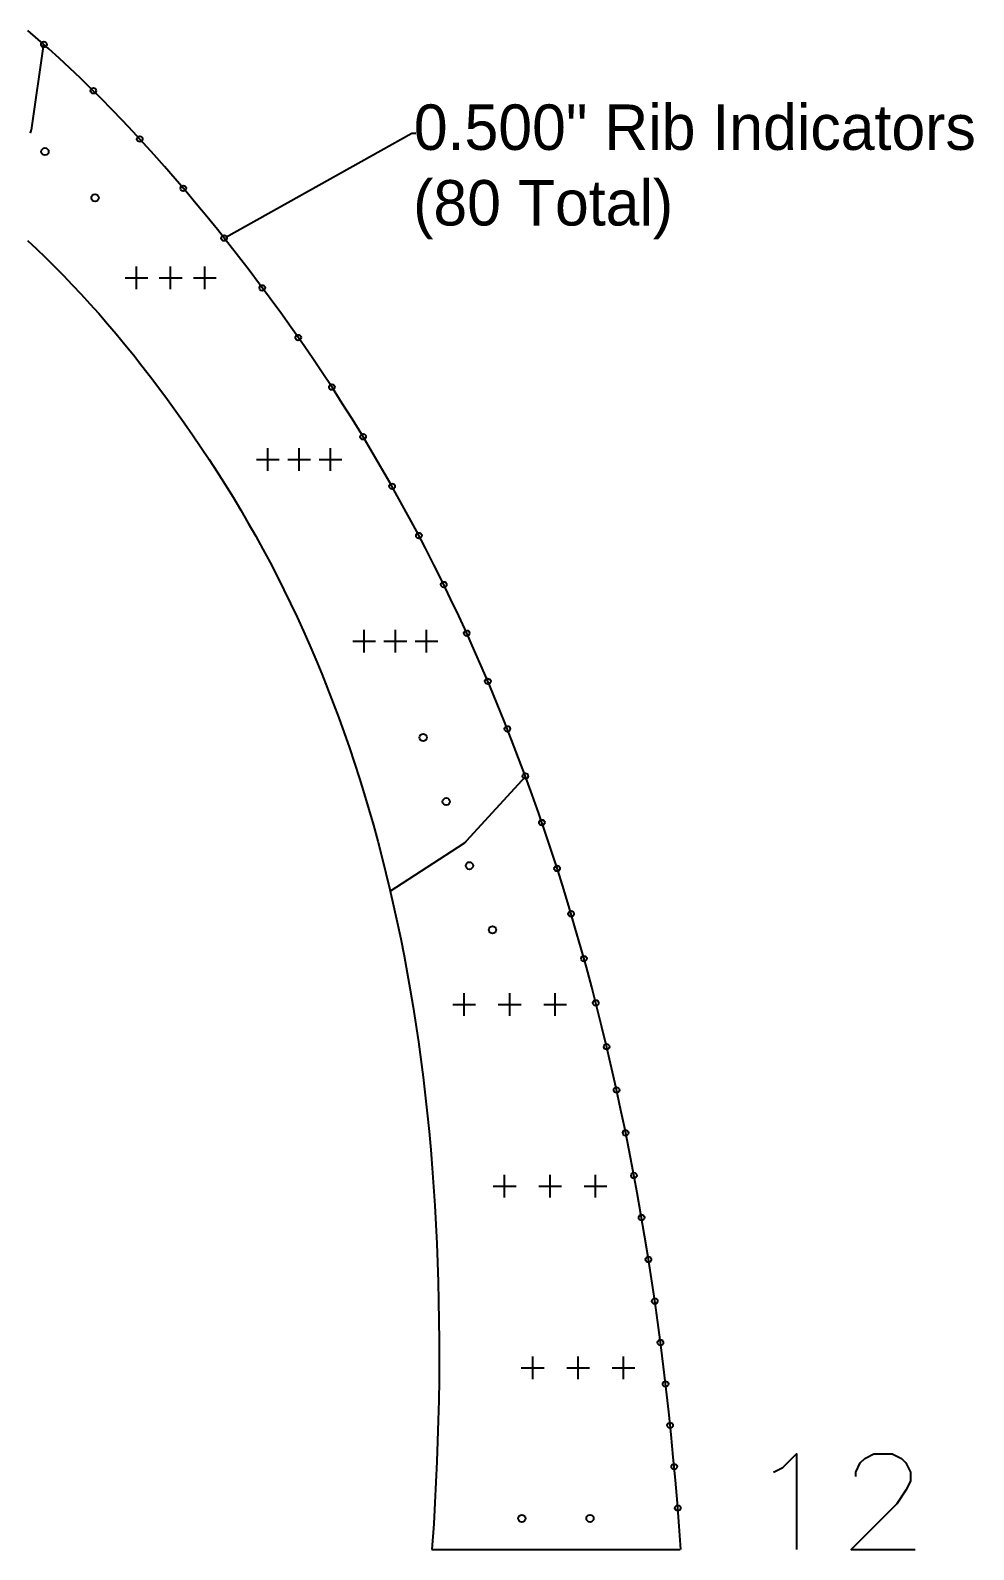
# Model space of a CAD drawing. Extents: x 2 to 292, y 1 to 254.
# Drawn here: x 192.5 to 275.5, y 104.6 to 238.4 of the extents above; entities that cross this region are included whole.
import ezdxf

# ---------------------------------------------------------------- set-up
doc = ezdxf.new("R2010")
doc.units = 0
doc.header["$PDMODE"] = 2
doc.header["$PDSIZE"] = 1
doc.layers.get('0').update_dxf_attribs({"linetype": 'CONTINUOUS'})
for name, color, linetype in [('ANNOTATION', 7, 'CONTINUOUS'), ('DRILLING', 3, 'CONTINUOUS'), ('RIB_INDICATION', 1, 'CONTINUOUS')]:
    doc.layers.add(name, color=color, linetype=linetype)

# ---------------------------------------------------------------- blocks, each defined once
blk = doc.blocks.new('*U77')
at = {"layer": 'DRILLING'}
blk.add_point((0, 0), dxfattribs=at)
blk = doc.blocks.new('*U78')
at = {"layer": 'DRILLING', "color": 0, "linetype": 'BYBLOCK'}
for p in [(0, 0), (4, 0), (8, 0)]:
    blk.add_blockref('*U77', p, dxfattribs=at)
blk = doc.blocks.new('*U79')
at = {"layer": 'DRILLING'}
blk.add_point((0, 0), dxfattribs=at)
blk = doc.blocks.new('*U80')
at = {"layer": 'DRILLING', "color": 0, "linetype": 'BYBLOCK'}
for p in [(0, 0), (4, 0), (8, 0)]:
    blk.add_blockref('*U79', p, dxfattribs=at)
blk = doc.blocks.new('*U81')
at = {"layer": 'DRILLING'}
blk.add_point((0, 0), dxfattribs=at)
blk = doc.blocks.new('*U82')
at = {"layer": 'DRILLING', "color": 0, "linetype": 'BYBLOCK'}
for p in [(0, 0), (4, 0), (8, 0)]:
    blk.add_blockref('*U81', p, dxfattribs=at)
blk = doc.blocks.new('*U83')
at = {"layer": 'DRILLING'}
blk.add_point((0, 0), dxfattribs=at)
blk = doc.blocks.new('*U84')
at = {"layer": 'DRILLING', "color": 0, "linetype": 'BYBLOCK'}
for p in [(0, 0), (2.75, 0), (5.5, 0)]:
    blk.add_blockref('*U83', p, dxfattribs=at)
blk = doc.blocks.new('*U85')
at = {"layer": 'DRILLING'}
blk.add_point((0, 0), dxfattribs=at)
blk = doc.blocks.new('*U86')
at = {"layer": 'DRILLING', "color": 0, "linetype": 'BYBLOCK'}
for p in [(0, 0), (2.75, 0), (5.5, 0)]:
    blk.add_blockref('*U85', p, dxfattribs=at)
blk = doc.blocks.new('*U87')
at = {"layer": 'DRILLING'}
blk.add_point((0, 0), dxfattribs=at)
blk = doc.blocks.new('*U88')
at = {"layer": 'DRILLING', "color": 0, "linetype": 'BYBLOCK'}
for p in [(0, 0), (3, 0), (6, 0)]:
    blk.add_blockref('*U87', p, dxfattribs=at)
blk = doc.blocks.new('*U126')
at = {"layer": 'ANNOTATION', "linetype": 'BYBLOCK'}
blk.add_line((226.06, 229.35), (226.42, 229.35), dxfattribs=at)
blk.add_lwpolyline([(209.69, 220.21), (226.06, 229.35)], dxfattribs=at)
at = {"layer": 'ANNOTATION'}
blk.add_solid([(209.71, 220.19), (209.54, 220.12), (209.68, 220.24)], dxfattribs=at)
for s, p in [('0.500" Rib Indicators', (226.24, 227.89)), ('(80 Total)', (226.18, 221.23))]:
    blk.add_text(s, height=4, dxfattribs=at).set_placement(p)

msp = doc.modelspace()

# ---------------------------------------------------------------- linework, layer by layer
for p, q in [((193.64456, 237.20522), (192.55773, 229.63493)), ((236.06952, 172.71712), (230.85217, 167.00016)), ((224.16999, 162.598), (230.66035, 166.83701)), ((227.82248, 104.62197), (249.67442, 104.62197))]:
    msp.add_line(p, q)
for points in [[(249.74846, 104.62197), (249.60039, 106.67418), (249.44, 108.71463), (249.2673, 110.7433), (249.08229, 112.76022), (248.88496, 114.76536), (248.67532, 116.75874), (248.45337, 118.74035), (248.21911, 120.7102), (247.97254, 122.66827), (247.71365, 124.61459), (247.44245, 126.54913), (247.15893, 128.47191), (246.86311, 130.38292), (246.55497, 132.28216), (246.23452, 134.16964), (245.90176, 136.04535), (245.55668, 137.90929), (245.19929, 139.76147), (244.82959, 141.60188), (244.44758, 143.43052), (244.05325, 145.24739), (243.64661, 147.0525), (243.22766, 148.84585), (242.7964, 150.62742), (242.35282, 152.39723), (241.89693, 154.15527), (241.42873, 155.90155), (240.94821, 157.63605), (240.45539, 159.35879), (239.95025, 161.06977), (239.4328, 162.76898), (238.90303, 164.45642), (238.36095, 166.13209), (237.80656, 167.796), (237.23986, 169.44814), (236.66085, 171.08851), (236.06952, 172.71712), (235.46588, 174.33396), (234.84993, 175.93903), (234.22166, 177.53233), (233.58108, 179.11387), (232.92819, 180.68365), (232.26299, 182.24165), (231.58548, 183.78789), (230.89565, 185.32236), (230.19351, 186.84507), (229.47905, 188.356), (228.75229, 189.85518), (228.01321, 191.34258), (227.26182, 192.81822), (226.49811, 194.28209), (225.7221, 195.73419), (224.93377, 197.17453), (224.13313, 198.6031), (223.32017, 200.0199), (222.49491, 201.42494), (221.65733, 202.81821), (220.80744, 204.19971), (219.94523, 205.56945), (219.07072, 206.92742), (218.18389, 208.27362), (217.28475, 209.60805), (216.37329, 210.93072), (215.44952, 212.24162), (214.51969, 213.53632), (213.59003, 214.81037), (212.66054, 216.06376), (211.73122, 217.29651), (210.80209, 218.50861), (209.87312, 219.70006), (208.94433, 220.87085), (208.01572, 222.021), (207.08728, 223.15051), (206.15902, 224.25936), (205.23093, 225.34756), (204.30301, 226.41511), (203.37527, 227.46201), (202.4477, 228.48827), (201.52031, 229.49387), (200.5931, 230.47883), (199.66605, 231.44313), (198.73919, 232.38679), (197.81249, 233.3098), (196.88598, 234.21216), (195.95963, 235.09387), (195.03346, 235.95492), (194.10747, 236.79534), (193.18165, 237.6151), (192.25601, 238.41421)], [(192.23617, 219.91962), (193.03017, 219.17279), (193.82101, 218.40901), (194.60865, 217.62824), (195.3931, 216.83044), (196.17431, 216.01557), (196.95228, 215.1836), (197.72697, 214.33449), (198.49836, 213.4682), (199.26642, 212.58471), (200.03113, 211.68399), (200.79246, 210.76601), (201.55038, 209.83074), (202.30486, 208.87817), (203.05588, 207.90827), (203.8034, 206.92103), (204.54739, 205.91642), (205.28783, 204.89443), (206.02468, 203.85505), (206.75792, 202.79826), (207.48752, 201.72406), (208.21345, 200.63242), (208.93289, 199.52763), (209.63858, 198.41704), (210.32879, 197.29947), (211.00621, 196.17066), (211.67086, 195.03057), (212.32275, 193.87915), (212.96187, 192.71639), (213.58824, 191.54223), (214.20185, 190.35664), (214.8027, 189.1596), (215.3908, 187.95106), (215.96615, 186.731), (216.52873, 185.49937), (217.07854, 184.25615), (217.61559, 183.00131), (218.13986, 181.73482), (218.65134, 180.45663), (219.15002, 179.16674), (219.6359, 177.86511), (220.10896, 176.55171), (220.56919, 175.22651), (221.01658, 173.8895), (221.45111, 172.54065), (221.87277, 171.17994), (222.28155, 169.80734), (222.67743, 168.42283), (223.06039, 167.0264), (223.43042, 165.61803), (223.7875, 164.1977), (224.13161, 162.76539), (224.46274, 161.32109), (224.78087, 159.86479), (225.08597, 158.39647), (225.37804, 156.91612), (225.65706, 155.42373), (225.923, 153.91929), (226.17584, 152.40279), (226.41558, 150.87423), (226.64219, 149.33358), (226.85565, 147.78086), (227.05595, 146.21605), (227.24307, 144.63915), (227.41698, 143.05015), (227.57768, 141.44905), (227.72515, 139.83585), (227.85936, 138.21054), (227.98031, 136.57313), (228.08797, 134.92361), (228.18233, 133.26198), (228.26338, 131.58825), (228.33109, 129.90241), (228.38545, 128.20446), (228.42646, 126.49442), (228.45408, 124.77227), (228.46832, 123.03802), (228.46915, 121.29167), (228.45656, 119.53323), (228.43054, 117.76271), (228.39107, 115.98009), (228.33815, 114.1854), (228.27176, 112.37863), (228.19188, 110.55979), (228.09851, 108.72888), (227.99149, 106.88332), (227.82248, 104.62197)]]:
    msp.add_lwpolyline(points)
for points in [[(192.488, 229.385, 0), (192.489, 229.387, 0), (192.49, 229.389, 0), (192.49, 229.391, 0), (192.491, 229.393, 0), (192.492, 229.395, 0), (192.493, 229.397, 0), (192.493, 229.398, 0), (192.494, 229.4, 0), (192.495, 229.402, 0), (192.496, 229.404, 0), (192.496, 229.406, 0), (192.497, 229.408, 0), (192.498, 229.41, 0), (192.499, 229.412, 0), (192.499, 229.414, 0), (192.5, 229.415, 0), (192.501, 229.417, 0), (192.502, 229.419, 0), (192.502, 229.421, 0), (192.503, 229.423, 0), (192.504, 229.425, 0), (192.505, 229.427, 0), (192.505, 229.429, 0), (192.506, 229.431, 0), (192.507, 229.433, 0), (192.507, 229.435, 0), (192.508, 229.437, 0), (192.509, 229.439, 0), (192.51, 229.44, 0), (192.51, 229.442, 0), (192.511, 229.444, 0), (192.512, 229.446, 0), (192.512, 229.448, 0), (192.513, 229.45, 0), (192.514, 229.452, 0), (192.514, 229.454, 0), (192.515, 229.456, 0), (192.516, 229.458, 0), (192.516, 229.46, 0), (192.517, 229.462, 0), (192.517, 229.464, 0), (192.518, 229.466, 0), (192.519, 229.468, 0), (192.519, 229.47, 0), (192.52, 229.471, 0), (192.521, 229.473, 0), (192.521, 229.475, 0), (192.522, 229.477, 0), (192.522, 229.479, 0), (192.523, 229.481, 0), (192.524, 229.483, 0), (192.524, 229.485, 0), (192.525, 229.487, 0), (192.525, 229.489, 0), (192.526, 229.491, 0), (192.527, 229.493, 0), (192.527, 229.495, 0), (192.528, 229.497, 0), (192.528, 229.499, 0), (192.529, 229.501, 0), (192.53, 229.503, 0), (192.53, 229.505, 0), (192.531, 229.507, 0), (192.531, 229.509, 0), (192.532, 229.511, 0), (192.532, 229.513, 0), (192.533, 229.515, 0), (192.533, 229.517, 0), (192.534, 229.519, 0), (192.534, 229.521, 0), (192.535, 229.523, 0), (192.535, 229.525, 0), (192.536, 229.527, 0), (192.536, 229.529, 0), (192.537, 229.531, 0), (192.538, 229.533, 0), (192.538, 229.535, 0), (192.538, 229.537, 0), (192.539, 229.539, 0), (192.539, 229.541, 0), (192.54, 229.543, 0), (192.54, 229.545, 0), (192.541, 229.547, 0), (192.541, 229.548, 0), (192.542, 229.55, 0), (192.542, 229.552, 0), (192.543, 229.554, 0), (192.543, 229.556, 0), (192.544, 229.558, 0), (192.544, 229.56, 0), (192.545, 229.562, 0), (192.545, 229.564, 0), (192.545, 229.566, 0), (192.546, 229.568, 0), (192.546, 229.57, 0), (192.547, 229.572, 0), (192.547, 229.575, 0), (192.548, 229.577, 0), (192.548, 229.579, 0), (192.548, 229.581, 0), (192.549, 229.583, 0), (192.549, 229.585, 0), (192.55, 229.587, 0), (192.55, 229.589, 0), (192.55, 229.591, 0), (192.551, 229.593, 0), (192.551, 229.595, 0), (192.551, 229.597, 0), (192.552, 229.599, 0), (192.552, 229.601, 0), (192.553, 229.603, 0), (192.553, 229.605, 0), (192.553, 229.607, 0), (192.554, 229.609, 0), (192.554, 229.611, 0), (192.554, 229.613, 0), (192.555, 229.615, 0), (192.555, 229.617, 0), (192.555, 229.619, 0), (192.556, 229.621, 0), (192.556, 229.623, 0), (192.556, 229.625, 0), (192.557, 229.627, 0), (192.557, 229.629, 0), (192.557, 229.631, 0), (192.557, 229.633, 0), (192.558, 229.635, 0)], [(230.66, 166.837, 0), (230.662, 166.838, 0), (230.664, 166.839, 0), (230.665, 166.84, 0), (230.667, 166.841, 0), (230.669, 166.842, 0), (230.67, 166.844, 0), (230.672, 166.845, 0), (230.674, 166.846, 0), (230.675, 166.847, 0), (230.677, 166.848, 0), (230.678, 166.849, 0), (230.68, 166.85, 0), (230.682, 166.851, 0), (230.683, 166.853, 0), (230.685, 166.854, 0), (230.687, 166.855, 0), (230.688, 166.856, 0), (230.69, 166.857, 0), (230.692, 166.858, 0), (230.693, 166.859, 0), (230.695, 166.861, 0), (230.696, 166.862, 0), (230.698, 166.863, 0), (230.7, 166.864, 0), (230.701, 166.865, 0), (230.703, 166.866, 0), (230.704, 166.868, 0), (230.706, 166.869, 0), (230.708, 166.87, 0), (230.709, 166.871, 0), (230.711, 166.872, 0), (230.712, 166.873, 0), (230.714, 166.875, 0), (230.716, 166.876, 0), (230.717, 166.877, 0), (230.719, 166.878, 0), (230.72, 166.879, 0), (230.722, 166.881, 0), (230.723, 166.882, 0), (230.725, 166.883, 0), (230.727, 166.884, 0), (230.728, 166.886, 0), (230.73, 166.887, 0), (230.731, 166.888, 0), (230.733, 166.889, 0), (230.734, 166.89, 0), (230.736, 166.892, 0), (230.738, 166.893, 0), (230.739, 166.894, 0), (230.741, 166.895, 0), (230.742, 166.897, 0), (230.744, 166.898, 0), (230.745, 166.899, 0), (230.747, 166.9, 0), (230.748, 166.902, 0), (230.75, 166.903, 0), (230.751, 166.904, 0), (230.753, 166.905, 0), (230.755, 166.907, 0), (230.756, 166.908, 0), (230.758, 166.909, 0), (230.759, 166.911, 0), (230.761, 166.912, 0), (230.762, 166.913, 0), (230.764, 166.914, 0), (230.765, 166.916, 0), (230.767, 166.917, 0), (230.768, 166.918, 0), (230.77, 166.92, 0), (230.771, 166.921, 0), (230.773, 166.922, 0), (230.774, 166.924, 0), (230.776, 166.925, 0), (230.777, 166.926, 0), (230.779, 166.928, 0), (230.78, 166.929, 0), (230.782, 166.93, 0), (230.783, 166.932, 0), (230.785, 166.933, 0), (230.786, 166.934, 0), (230.788, 166.936, 0), (230.789, 166.937, 0), (230.79, 166.938, 0), (230.792, 166.94, 0), (230.793, 166.941, 0), (230.795, 166.942, 0), (230.796, 166.944, 0), (230.798, 166.945, 0), (230.799, 166.946, 0), (230.801, 166.948, 0), (230.802, 166.949, 0), (230.804, 166.95, 0), (230.805, 166.952, 0), (230.806, 166.953, 0), (230.808, 166.955, 0), (230.809, 166.956, 0), (230.811, 166.957, 0), (230.812, 166.959, 0), (230.814, 166.96, 0), (230.815, 166.962, 0), (230.816, 166.963, 0), (230.818, 166.964, 0), (230.819, 166.966, 0), (230.821, 166.967, 0), (230.822, 166.969, 0), (230.823, 166.97, 0), (230.825, 166.971, 0), (230.826, 166.973, 0), (230.828, 166.974, 0), (230.829, 166.976, 0), (230.83, 166.977, 0), (230.832, 166.978, 0), (230.833, 166.98, 0), (230.835, 166.981, 0), (230.836, 166.983, 0), (230.837, 166.984, 0), (230.839, 166.986, 0), (230.84, 166.987, 0), (230.841, 166.989, 0), (230.843, 166.99, 0), (230.844, 166.991, 0), (230.845, 166.993, 0), (230.847, 166.994, 0), (230.848, 166.996, 0), (230.849, 166.997, 0), (230.851, 166.999, 0), (230.852, 167, 0)]]:
    msp.add_polyline3d(points)
at = {"layer": 'ANNOTATION'}
for points in [[(257.90484, 111.45405), (258.70861, 111.85594), (259.91428, 113.06161), (259.91428, 104.62196)], [(265.13882, 111.05217), (265.13882, 111.45405), (265.54071, 112.25783), (265.9426, 112.65972), (266.74638, 113.06161), (268.35393, 113.06161), (269.1577, 112.65972), (269.55959, 112.25783), (269.96148, 111.45405), (269.96148, 110.65028), (269.55959, 109.8465), (268.75582, 108.64084), (264.73693, 104.62196), (270.36337, 104.62196)]]:
    msp.add_lwpolyline(points, dxfattribs=at)
at = {"layer": 'DRILLING'}
for centre in [(193.77031, 227.74005), (198.17516, 223.66608), (227.06029, 176.14052), (229.09578, 170.49634), (231.13127, 164.85216), (233.16675, 159.20798), (235.74845, 107.37197), (241.74845, 107.37197)]:
    msp.add_circle(centre, 0.3225, dxfattribs=at)
at = {"layer": 'RIB_INDICATION'}
for centre in [(193.67382, 237.17931), (198.03121, 233.09195), (202.11755, 228.84627), (205.94712, 224.50781), (209.53626, 220.12469), (212.90396, 215.73551), (216.06754, 211.36462), (219.02457, 206.99747), (221.77293, 202.62592), (224.3234, 198.26359), (226.68648, 193.92103), (228.87269, 189.60681), (230.89292, 185.32827), (232.75533, 181.08852), (234.47306, 176.89477), (236.05705, 172.75051), (237.51242, 168.65352), (238.8537, 164.6089), (240.08513, 160.6129), (241.21695, 156.66601), (242.25706, 152.76652), (243.21178, 148.91145), (244.08589, 145.09699), (244.88617, 141.32021), (245.61814, 137.57731), (246.28641, 133.86397), (246.8952, 130.17562), (247.44829, 126.50743), (247.94782, 122.85408), (248.39746, 119.21055), (248.80019, 115.57142), (249.15835, 111.93096), (249.47391, 108.28322)]:
    msp.add_circle(centre, 0.25, dxfattribs=at)

# ---------------------------------------------------------------- block references
at = {"layer": 'ANNOTATION'}
msp.add_blockref('*U126', (0, 0), dxfattribs=at)
at = {"layer": 'DRILLING', "xscale": -1}
for name, p in [('*U88', (207.83495, 216.62197)), ('*U86', (218.89386, 200.62197)), ('*U84', (227.36443, 184.62197)), ('*U82', (238.67878, 152.62197)), ('*U80', (242.23553, 136.62197)), ('*U78', (244.70258, 120.62197))]:
    msp.add_blockref(name, p, dxfattribs=at)

doc.saveas('drawing.dxf')
